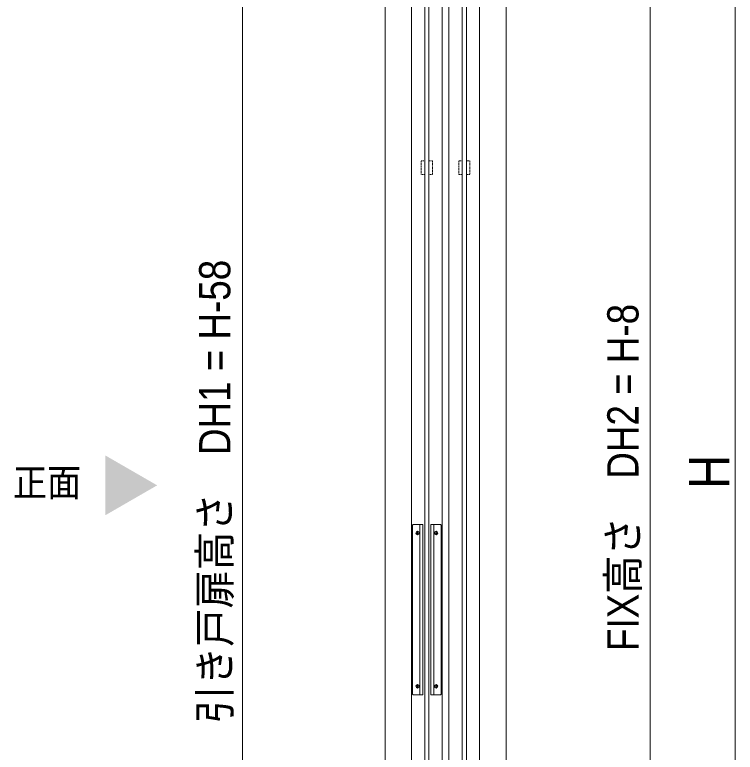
# Model space of a CAD drawing. Units: millimetres, scale not verified. Extents: x -6062 to 6062, y -3045 to 3045.
# Drawn here: x -792 to 54, y -1154 to -288 of the extents above; entities that cross this region are included whole.
import ezdxf
from ezdxf.enums import TextEntityAlignment as Align

# ---------------------------------------------------------------- set-up
doc = ezdxf.new("R2010")
doc.units = ezdxf.units.MM
doc.header["$LTSCALE"] = 20
doc.linetypes.add('DASHED1', pattern=[1.8, 1.2, -0.6])
for name, color, linetype, lineweight in [('0-0_2寸法-1', 7, 'Continuous', 9), ('0-3_2寸法-3', 7, 'Continuous', 9), ('0-4_3一般', 7, 'Continuous', 9)]:
    doc.layers.add(name, color=color, linetype=linetype, lineweight=lineweight)
doc.styles.add('ＭＳ ゴシック', font='')
doc.styles.add('ＭＳ Ｐゴシック', font='')
doc.styles.get('ＭＳ ゴシック').set_extended_font_data('MS Gothic')
doc.styles.get('ＭＳ Ｐゴシック').set_extended_font_data('MS PGothic')

# ---------------------------------------------------------------- blocks, each defined once
blk = doc.blocks.new('グループ-34')
at = {"layer": '0-4_3一般'}
blk.add_lwpolyline([(29229.3, 6100), (29949.3, 6100), (29949.3, -39680), (29229.3, -39680)], close=True, dxfattribs=at)
blk = doc.blocks.new('グループ-40')
at = {"layer": '0-4_3一般'}
for p, q in [((30109.3, -40000), (30109.3, 6840)), ((30829.3, 6840), (30829.3, -40000))]:
    blk.add_line(p, q, dxfattribs=at)
blk = doc.blocks.new('グループ-43')
at = {"layer": '0-4_3一般'}
for p, q in [((30419.3, -39120), (30419.3, 5960)), ((30519.3, 5960), (30519.3, -39120))]:
    blk.add_line(p, q, dxfattribs=at)
blk = doc.blocks.new('グループ-45')
at = {"layer": '0-4_3一般'}
for p, q in [((29252.3, -17760), (29252.3, -21720)), ((29422.3, -21740), (29422.3, -17740)), ((29756.3, -17740), (29756.3, -21740)), ((29926.3, -21720), (29926.3, -17760)), ((29328.3, -17940), (29416.3, -17940)), ((29372.3, -17984), (29372.3, -17896)), ((29762.3, -17940), (29850.3, -17940)), ((29806.3, -17896), (29806.3, -17984)), ((29328.3, -21540), (29416.3, -21540)), ((29372.3, -21584), (29372.3, -21496)), ((29762.3, -21540), (29850.3, -21540)), ((29806.3, -21496), (29806.3, -21584))]:
    blk.add_line(p, q, dxfattribs=at)
for points in [[(29272.3, -21740), (29492.3, -21740), (29492.3, -17740), (29272.3, -17740)], [(29906.3, -17740), (29686.3, -17740), (29686.3, -21740), (29906.3, -21740)]]:
    blk.add_lwpolyline(points, dxfattribs=at)
for centre in [(29372.3, -17940), (29806.3, -17940), (29372.3, -21540), (29806.3, -21540)]:
    blk.add_circle(centre, 40, dxfattribs=at)
for centre, start, end in [((29272.3, -17760), 135, 180), ((29272.3, -17760), 90, 135), ((29906.3, -17760), 45, 90), ((29906.3, -17760), 0, 45), ((29272.3, -21720), 180, 225), ((29272.3, -21720), 225, 270), ((29906.3, -21720), 270, 315), ((29906.3, -21720), 315, 0)]:
    blk.add_arc(centre, 20, start, end, dxfattribs=at)
blk = doc.blocks.new('グループ-53')
at = {"layer": '0-4_3一般'}
blk.add_lwpolyline([(29639.3, 5620), (29639.3, -39220), (29539.3, -39220), (29539.3, 5620)], close=True, dxfattribs=at)
blk = doc.blocks.new('グループ-56')
at = {"layer": '0-4_3一般', "linetype": 'DASHED1'}
for points in [[(29459.3, -9200), (29539.3, -9200), (29539.3, -9520), (29459.3, -9520)], [(29639.3, -9200), (29719.3, -9200), (29719.3, -9520), (29639.3, -9520)], [(30339.3, -9200), (30419.3, -9200), (30419.3, -9520), (30339.3, -9520)], [(30519.3, -9200), (30599.3, -9200), (30599.3, -9520), (30519.3, -9520)]]:
    blk.add_lwpolyline(points, close=True, dxfattribs=at)
at = {"layer": '0-4_3一般'}
for name in ['グループ-40', 'グループ-34', 'グループ-43', 'グループ-53', 'グループ-45']:
    blk.add_blockref(name, (0, 0), dxfattribs=at)
blk = doc.blocks.new('グループ-57')
at = {"layer": '0-4_3一般'}
blk.add_blockref('グループ-56', (0, 0), dxfattribs=at)
blk = doc.blocks.new('グループ-70')
at = {"layer": '0-4_3一般'}
for p, q in [((28609.3, 7000), (28609.3, -40000)), ((31449.3, 7000), (31449.3, -40000))]:
    blk.add_line(p, q, dxfattribs=at)

msp = doc.modelspace()

# ---------------------------------------------------------------- linework, layer by layer
at = {"layer": '0-0_2寸法-1'}
for p, q in [((-46.04, -1987.29), (-46.04, 329.29)), ((53.96, -1987.29), (53.96, 337.29)), ((-524.54, 292.29), (-524.54, -1974.29))]:
    msp.add_line(p, q, dxfattribs=at)
at = {"layer": '0-3_2寸法-3'}
msp.add_solid([(-685.28, -805.93), (-624.54, -841), (-685.28, -876.07)], dxfattribs=at)

# ---------------------------------------------------------------- block references
at = {"layer": '0-4_3一般', "xscale": 0.05, "yscale": 0.05}
for name in ['グループ-57', 'グループ-70']:
    msp.add_blockref(name, (-1787.5, 0), dxfattribs=at)

# ---------------------------------------------------------------- texts
at = {"layer": '0-0_2寸法-1', "style": 'ＭＳ Ｐゴシック', "width": 0.9}
for s, height, p in [('引き戸扉高さ\u3000DH1 = H-58', 36.69, (-527.65, -1120.73)), ('FIX高さ\u3000DH2 = H-8', 36.69, (-48.58, -1035.54)), ('H', 47.17, (61.04, -845.25))]:
    msp.add_text(s, height=height, rotation=90, dxfattribs=at).set_placement(p, align=Align.BOTTOM_LEFT)
at = {"layer": '0-3_2寸法-3', "style": 'ＭＳ ゴシック', "width": 0.9}
msp.add_text('正面', height=32.55, dxfattribs=at).set_placement((-793.76, -863.78), align=Align.BOTTOM_LEFT)

doc.saveas('drawing.dxf')
